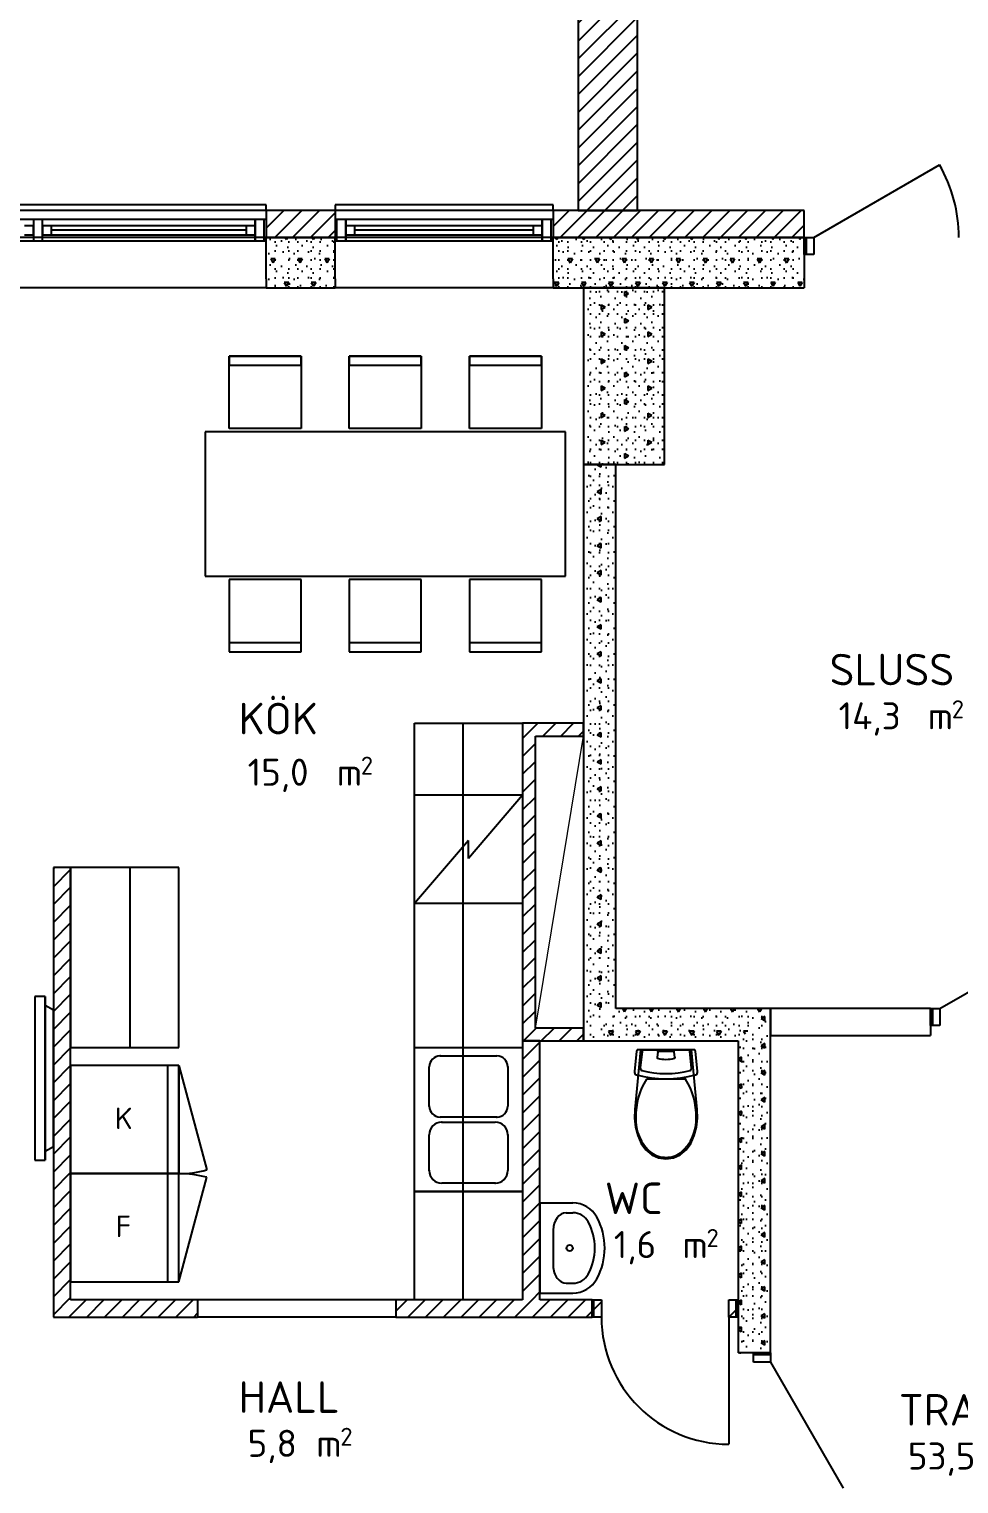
# Model space of a CAD drawing. Header units: metres. Extents: x -0.2 to 76.9, y -5.1 to 21.1.
# Drawn here: x 5.01 to 10.17, y 6.58 to 14.66 of the extents above; entities that cross this region are included whole.
import ezdxf
from ezdxf.enums import TextEntityAlignment as Align

# ---------------------------------------------------------------- set-up
doc = ezdxf.new("R2010")
doc.units = ezdxf.units.M
doc.linetypes.add('DASHED_4', pattern=[7, 4, -3])
for name, color, linetype in [('A-01SB-----', 3, 'Continuous'), ('A-01SC-----', 7, 'Continuous'), ('A-27B------', 7, 'Continuous'), ('A-42-------', 1, 'Continuous'), ('A-46---B---', 1, 'Continuous'), ('A-46---C---', 4, 'DASHED_4'), ('A-A-OVA----', 4, 'Continuous')]:
    doc.layers.add(name, color=color, linetype=linetype)
doc.layers.add('A-27---MH1-', color=8, linetype='Continuous', lineweight=0)
doc.layers.add('A-A-RUA----', color=3, linetype='Continuous', lineweight=0)
doc.styles.add('ISO', font='isocpeur.ttf')
pattern_1 = [(90, (0, 0), (-0.2598076, 0), [0.025, -0.125]), (90, (-0.1299, 0.075), (-0.2598076, 0), [0.025, -0.125]), (150, (0, 0), (0.129904, 0.225), [0.025, -0.125]), (150, (9e-18, 0.15), (0.129904, 0.225), [0.025, -0.125]), (210, (2e-18, 0.025), (-0.129904, 0.225), [0.025, -0.125]), (210, (1e-17, 0.175), (-0.129904, 0.225), [0.025, -0.125]), (90, (-0.025, 2e-18), (-0.05, 0), [0, -0.05, 0, -0.075]), (135, (-0.025, 0.025), (0.03535534, 0.03535534), [0, -0.0375, 0, -0.0625])]
pattern_2 = [(0, (0, 0), (0, 0.6), [])]
pattern_3 = [(180, (0, 0), (0, 0.2598076), [0.025, -0.125]), (180, (-0.075, -0.1299), (0, 0.2598076), [0.025, -0.125]), (240, (0, 0), (-0.225, 0.129904), [0.025, -0.125]), (240, (-0.15, 2e-17), (-0.225, 0.129904), [0.025, -0.125]), (300, (-0.025, 3e-18), (0.225, 0.129904), [0.025, -0.125]), (300, (-0.175, 2e-17), (0.225, 0.129904), [0.025, -0.125]), (180, (-3e-18, -0.025), (0, 0.05), [0, -0.05, 0, -0.075]), (225, (-0.025, -0.025), (-0.03535534, 0.03535534), [0, -0.0375, 0, -0.0625])]
pattern_4 = [(45, (0, 0), (-0.04949747, 0.04949747), [])]

# ---------------------------------------------------------------- blocks, each defined once
blk = doc.blocks.new('SLUSS_012_11', base_point=(9853.9, 10973))
at = {"layer": 'A-A-RUA----', "style": 'ISO'}
for tag, height, p in [('ROOM_NAME', 175, (9451.9, 11188.4)), ('bFrame', 150, (9501.9, 10919.1)), ('DUMMY_377', 150, (9901, 10919.1)), ('DUMMY_378', 100, (10130, 10930.5))]:
    blk.add_attdef(tag, text='', height=height, dxfattribs=at).set_placement(p, align=Align.TOP_LEFT)
blk = doc.blocks.new('TRAPPHUS 1_013_12', base_point=(10592.2, 6864.2))
at = {"layer": 'A-A-RUA----', "style": 'ISO'}
for tag, height, p in [('ROOM_NAME', 175, (9836.2, 7079.5)), ('bFrame', 150, (9886.2, 6810.2)), ('DUMMY_377', 150, (10285.3, 6810.2)), ('DUMMY_378', 100, (10514.3, 6821.7))]:
    blk.add_attdef(tag, text='', height=height, dxfattribs=at).set_placement(p, align=Align.TOP_LEFT)
blk = doc.blocks.new('HALL_01_26', base_point=(6517.3, 6934.7))
at = {"layer": 'A-A-RUA----', "style": 'ISO'}
for tag, height, p in [('ROOM_NAME', 175, (6172.2, 7150)), ('bFrame', 150, (6222.2, 6880.7)), ('DUMMY_377', 150, (6507.5, 6880.7)), ('DUMMY_378', 100, (6736.5, 6892.2))]:
    blk.add_attdef(tag, text='', height=height, dxfattribs=at).set_placement(p, align=Align.TOP_LEFT)
blk = doc.blocks.new('WC_11_27', base_point=(8549.6, 8038))
at = {"layer": 'A-A-RUA----', "style": 'ISO'}
for tag, height, p in [('ROOM_NAME', 175, (8204.5, 8253.4)), ('DUMMY_378', 100, (8768.8, 7995.5)), ('bFrame', 150, (8254.5, 7984.1)), ('DUMMY_377', 150, (8539.8, 7984.1))]:
    blk.add_attdef(tag, text='', height=height, dxfattribs=at).set_placement(p, align=Align.TOP_LEFT)
blk = doc.blocks.new('KÖK_09_28', base_point=(6574.2, 10660.2))
at = {"layer": 'A-A-RUA----', "style": 'ISO'}
for tag, height, p in [('ROOM_NAME', 175, (6172.2, 10916.4)), ('bFrame', 150, (6222.2, 10606.2)), ('DUMMY_377', 150, (6621.3, 10606.2)), ('DUMMY_378', 100, (6850.3, 10617.7))]:
    blk.add_attdef(tag, text='', height=height, dxfattribs=at).set_placement(p, align=Align.TOP_LEFT)

msp = doc.modelspace()

# ---------------------------------------------------------------- hatches: boundary and pattern name
at = {"layer": 'A-01SB-----', "linetype": 'Continuous'}
h = msp.add_hatch(dxfattribs=at)
h.set_pattern_fill('BRANDSÄKRARE', color=256, scale=0.001, style=0, pattern_type=2)
h.set_pattern_definition(pattern_4)
h.paths.add_polyline_path([(7.7481, 10.8029), (7.7481, 9.04), (7.8191, 9.111), (7.8191, 10.7319)])
h = msp.add_hatch(dxfattribs=at)
h.set_pattern_fill('BRANDSÄKRARE', color=256, scale=0.001, style=0, pattern_type=2)
h.set_pattern_definition(pattern_4)
h.paths.add_polyline_path([(7.8191, 10.7319), (8.0862, 10.7319), (8.0862, 10.8029), (7.7481, 10.8029)])
h = msp.add_hatch(dxfattribs=at)
h.set_pattern_fill('BRANDSÄKRARE', color=256, scale=0.001, style=0, pattern_type=2)
h.set_pattern_definition(pattern_4)
h.paths.add_polyline_path([(5.1439, 10.0029), (5.1439, 7.5069), (5.2399, 7.6029), (5.2399, 10.0029)])
h = msp.add_hatch(dxfattribs=at)
h.set_pattern_fill('BRANDSÄKRARE', color=256, scale=0.001, style=0, pattern_type=2)
h.set_pattern_definition(pattern_4)
h.paths.add_polyline_path([(7.7481, 9.04), (8.0862, 9.04), (8.0862, 9.111), (7.8191, 9.111)])
h = msp.add_hatch(dxfattribs=at)
h.set_pattern_fill('BRANDSÄKRARE', color=256, scale=0.001, style=0, pattern_type=2)
h.set_pattern_definition(pattern_4)
h.paths.add_polyline_path([(7.7481, 9.04), (7.7481, 7.6029), (7.8441, 7.6029), (7.8441, 9.04)])
h = msp.add_hatch(dxfattribs=at)
h.set_pattern_fill('BRANDSÄKRARE', color=256, scale=0.001, style=0, pattern_type=2)
h.set_pattern_definition(pattern_4)
h.paths.add_polyline_path([(5.2399, 7.6029), (5.1439, 7.5069), (5.944, 7.5069), (5.944, 7.6029)])
h = msp.add_hatch(dxfattribs=at)
h.set_pattern_fill('BRANDSÄKRARE', color=256, scale=0.001, style=0, pattern_type=2)
h.set_pattern_definition(pattern_4)
h.paths.add_polyline_path([(7.044, 7.6029), (7.044, 7.5069), (8.1341, 7.5069), (8.1341, 7.6029)])
at = {"layer": 'A-01SC-----', "linetype": 'Continuous'}
h = msp.add_hatch(dxfattribs=at)
h.set_pattern_fill('BRANDSÄKRARE', color=256, scale=0.001, style=0, pattern_type=2)
h.set_pattern_definition(pattern_4)
h.paths.add_polyline_path([(8.3862, 13.651), (8.3862, 19.985), (8.0562, 19.985), (8.0562, 13.651)])
h = msp.add_hatch(dxfattribs=at)
h.set_pattern_fill('BRANDSÄKRARE', color=256, scale=0.001, style=0, pattern_type=2)
h.set_pattern_definition(pattern_4)
h.paths.add_polyline_path([(6.3244, 13.65), (6.3244, 13.6), (6.3244, 13.5), (6.7072, 13.5), (6.7072, 13.6), (6.7072, 13.65)])
h = msp.add_hatch(dxfattribs=at)
h.set_pattern_fill('BRANDSÄKRARE', color=256, scale=0.001, style=0, pattern_type=2)
h.set_pattern_definition(pattern_4)
h.paths.add_polyline_path([(7.9172, 13.5), (9.3117, 13.5), (9.3117, 13.65), (7.9172, 13.65), (7.9172, 13.6)])
h = msp.add_hatch(dxfattribs=at)
h.set_pattern_fill('BETONG__STD_', color=256, scale=0.001, style=0, pattern_type=2)
h.set_pattern_definition(pattern_3)
h.paths.add_polyline_path([(6.7072, 13.22), (6.7072, 13.5), (6.3244, 13.5), (6.3244, 13.22)])
h = msp.add_hatch(dxfattribs=at)
h.set_pattern_fill('BETONG__STD_', color=256, scale=0.001, style=0, pattern_type=2)
h.set_pattern_definition(pattern_3)
h.paths.add_polyline_path([(7.9172, 13.22), (9.3117, 13.22), (9.3117, 13.405), (9.3117, 13.5), (7.9172, 13.5)])
at = {"layer": 'A-27B------', "linetype": 'Continuous'}
h = msp.add_hatch(dxfattribs=at)
h.set_pattern_fill('BETONG__STD_', color=256, scale=0.001, style=0, pattern_type=2)
h.set_pattern_definition([(270, (0, 0), (0.2598076, 0), [0.025, -0.125]), (270, (0.1299, -0.075), (0.2598076, 0), [0.025, -0.125]), (330, (0, 0), (0.129904, 0.225), [0.025, -0.125]), (330, (-3e-17, -0.15), (0.129904, 0.225), [0.025, -0.125]), (30, (-5e-18, -0.025), (-0.129904, 0.225), [0.025, -0.125]), (30, (-3e-17, -0.175), (-0.129904, 0.225), [0.025, -0.125]), (270, (0.025, -5e-18), (0.05, 0), [0, -0.05, 0, -0.075]), (315, (0.025, -0.025), (0.03535534, 0.03535534), [0, -0.0375, 0, -0.0625])])
h.paths.add_polyline_path([(8.0862, 13.22), (8.0862, 12.24), (8.5362, 12.24), (8.5362, 13.22)])
h = msp.add_hatch(dxfattribs=at)
h.set_pattern_fill('BETONG__STD_', color=256, scale=0.001, style=0, pattern_type=2)
h.set_pattern_definition(pattern_1)
h.paths.add_polyline_path([(8.0862, 12.24), (8.0862, 9.04), (8.2662, 9.22), (8.2662, 12.24)])
h = msp.add_hatch(dxfattribs=at)
h.set_pattern_fill('BETONG__STD_', color=256, scale=0.001, style=0, pattern_type=2)
h.set_pattern_definition(pattern_3)
h.paths.add_polyline_path([(8.0862, 9.04), (8.9441, 9.04), (9.1241, 9.22), (8.2662, 9.22)])
h = msp.add_hatch(dxfattribs=at)
h.set_pattern_fill('BETONG__STD_', color=256, scale=0.001, style=0, pattern_type=2)
h.set_pattern_definition(pattern_1)
h.paths.add_polyline_path([(8.9441, 9.04), (8.9441, 7.3077), (9.0291, 7.3077), (9.1241, 7.3077), (9.1241, 9.22)])
at = {"layer": 'A-42-------', "linetype": 'Continuous'}
h = msp.add_hatch(dxfattribs=at)
h.set_pattern_fill('FALSAD_PLÅT__LIGGANDE_600', color=256, scale=0.001, style=0, pattern_type=2)
h.set_pattern_definition(pattern_2)
h.paths.add_polyline_path([(9.3117, 13.405), (9.3637, 13.405), (9.3637, 13.5), (9.3117, 13.5)])
h = msp.add_hatch(dxfattribs=at)
h.set_pattern_fill('FALSAD_PLÅT__LIGGANDE_600', color=256, scale=0.001, style=0, pattern_type=2)
h.set_pattern_definition(pattern_2)
h.paths.add_polyline_path([(10.0123, 9.125), (10.0643, 9.125), (10.0643, 9.22), (10.0123, 9.22)])
h = msp.add_hatch(dxfattribs=at)
h.set_pattern_fill('BRANDSÄKRARE', color=256, scale=0.001, style=0, pattern_type=2)
h.set_pattern_definition(pattern_4)
h.paths.add_polyline_path([(8.1861, 7.6029), (8.1341, 7.6029), (8.1341, 7.5069), (8.1861, 7.5069)])
h = msp.add_hatch(dxfattribs=at)
h.set_pattern_fill('BRANDSÄKRARE', color=256, scale=0.001, style=0, pattern_type=2)
h.set_pattern_definition(pattern_4)
h.paths.add_polyline_path([(8.9441, 7.6029), (8.8921, 7.6029), (8.8921, 7.5069), (8.9441, 7.5069)])
h = msp.add_hatch(dxfattribs=at)
h.set_pattern_fill('FALSAD_PLÅT__LIGGANDE_600', color=256, scale=0.001, style=0, pattern_type=2)
h.set_pattern_definition(pattern_2)
h.paths.add_polyline_path([(9.0291, 7.3077), (9.0291, 7.2557), (9.1241, 7.2557), (9.1241, 7.3077)])

# ---------------------------------------------------------------- linework, layer by layer
at = {"layer": 'A-01SB-----'}
for p, q in [((10.0123, 9.22), (10.0123, 9.125)), ((10.0123, 9.125), (10.0123, 9.07)), ((8.1341, 7.5069), (8.1341, 7.6029)), ((8.9441, 7.5069), (8.9441, 7.6029))]:
    msp.add_line(p, q, dxfattribs=at)
at = {"layer": 'A-01SB-----', "flags": 128}
for points in [[(7.7481, 10.8029), (7.7481, 9.04)], [(8.0862, 10.8029), (7.7481, 10.8029)], [(8.0862, 10.7319), (8.0862, 10.8029)], [(7.8191, 9.111), (7.8191, 10.7319)], [(7.8191, 10.7319), (8.0862, 10.7319)], [(5.1439, 10.0029), (5.1439, 7.5069)], [(5.2399, 10.0029), (5.1439, 10.0029)], [(5.2399, 7.6029), (5.2399, 10.0029)], [(10.0123, 9.22), (9.1241, 9.22)], [(9.1241, 9.22), (9.1241, 9.07)], [(8.0862, 9.111), (7.8191, 9.111)], [(8.0862, 9.04), (8.0862, 9.111)], [(9.1241, 9.07), (10.0123, 9.07)], [(7.7481, 9.04), (7.7481, 7.6029)], [(7.8441, 9.04), (7.7481, 9.04)], [(7.7481, 9.04), (8.0862, 9.04)], [(7.8441, 7.6029), (7.8441, 9.04)], [(5.944, 7.6029), (5.2399, 7.6029)], [(7.7481, 7.6029), (7.044, 7.6029)], [(8.1341, 7.6029), (7.8441, 7.6029)], [(5.1439, 7.5069), (5.944, 7.5069)], [(7.044, 7.5069), (8.1341, 7.5069)]]:
    msp.add_lwpolyline(points, dxfattribs=at)
at = {"layer": 'A-01SC-----'}
for p, q in [((6.3244, 13.65), (6.3244, 13.6)), ((6.7072, 13.65), (6.7072, 13.6)), ((7.9172, 13.65), (7.9172, 13.6)), ((6.3244, 13.6), (6.3244, 13.5)), ((6.7072, 13.6), (6.7072, 13.5)), ((7.9172, 13.6), (7.9172, 13.5)), ((9.3117, 13.5), (9.3117, 13.405)), ((9.3117, 13.405), (9.3117, 13.22))]:
    msp.add_line(p, q, dxfattribs=at)
at = {"layer": 'A-01SC-----', "flags": 128}
for points in [[(8.0562, 19.985), (8.0562, 13.651)], [(8.3862, 13.651), (8.3862, 19.985)], [(8.0562, 14.9477), (8.0562, 13.65)], [(8.3862, 13.65), (8.3862, 14.9477)], [(6.7072, 13.65), (6.3244, 13.65)], [(9.3117, 13.65), (7.9172, 13.65)], [(8.0562, 13.651), (8.3862, 13.651)], [(8.0562, 13.65), (8.3862, 13.65)], [(6.7072, 13.5), (6.3244, 13.5)], [(6.3244, 13.5), (6.7072, 13.5)], [(9.3117, 13.5), (7.9172, 13.5)], [(7.9172, 13.5), (9.3117, 13.5)], [(6.3244, 13.22), (6.7072, 13.22)], [(7.9172, 13.22), (9.3117, 13.22)]]:
    msp.add_lwpolyline(points, dxfattribs=at)
at = {"layer": 'A-27---MH1-'}
msp.add_line((7.8191, 9.111), (8.0862, 10.7319), dxfattribs=at)
at = {"layer": 'A-27B------'}
for p, q in [((9.0291, 7.3077), (8.9441, 7.3077)), ((9.1241, 7.3077), (9.0291, 7.3077))]:
    msp.add_line(p, q, dxfattribs=at)
at = {"layer": 'A-27B------', "flags": 128}
for points in [[(8.0862, 13.22), (8.0862, 12.24)], [(8.5362, 13.22), (8.0862, 13.22)], [(8.5362, 12.24), (8.5362, 13.22)], [(8.0862, 12.24), (8.5362, 12.24)], [(8.0862, 12.24), (8.0862, 9.04)], [(8.2662, 12.24), (8.0862, 12.24)], [(8.2662, 9.22), (8.2662, 12.24)], [(9.1241, 9.22), (8.2662, 9.22)], [(9.1241, 7.3077), (9.1241, 9.22)], [(8.0862, 9.04), (8.9441, 9.04)], [(8.9441, 9.04), (8.9441, 7.3077)]]:
    msp.add_lwpolyline(points, dxfattribs=at)
at = {"layer": 'A-42-------'}
for p, q in [((9.3637, 13.5), (10.0617, 13.903)), ((6.3244, 13.68), (3.8144, 13.68)), ((6.3244, 13.65), (3.8144, 13.65)), ((6.3244, 13.65), (6.3244, 13.68)), ((7.9172, 13.68), (6.7072, 13.68)), ((6.7072, 13.68), (6.7072, 13.65)), ((7.9172, 13.65), (6.7072, 13.65)), ((7.9172, 13.65), (7.9172, 13.68)), ((9.3117, 13.5), (9.3117, 13.65)), ((6.2644, 13.6), (3.8744, 13.6)), ((5.0844, 13.6), (5.0344, 13.6)), ((5.0344, 13.6), (5.0344, 13.48)), ((5.0844, 13.48), (5.0844, 13.6)), ((6.2644, 13.515), (6.2644, 13.6)), ((6.3244, 13.6), (6.2644, 13.6)), ((6.2644, 13.6), (6.2644, 13.515)), ((6.3144, 13.48), (6.3144, 13.6)), ((6.3244, 13.6), (6.3244, 13.5)), ((6.7672, 13.6), (6.7072, 13.6)), ((6.7072, 13.6), (6.7072, 13.5)), ((6.7172, 13.48), (6.7172, 13.6)), ((7.8572, 13.6), (6.7672, 13.6)), ((6.7672, 13.6), (6.7672, 13.515)), ((6.7672, 13.515), (6.7672, 13.6)), ((7.8572, 13.515), (7.8572, 13.6)), ((7.9172, 13.6), (7.8572, 13.6)), ((7.8572, 13.6), (7.8572, 13.515)), ((7.9072, 13.48), (7.9072, 13.6)), ((7.9172, 13.6), (7.9172, 13.5)), ((6.3244, 13.5), (3.8144, 13.5)), ((6.3244, 13.5), (3.8144, 13.5)), ((5.0344, 13.565), (4.9844, 13.565)), ((4.9844, 13.515), (5.0344, 13.515)), ((5.0344, 13.515), (5.0344, 13.565)), ((5.1344, 13.565), (5.0844, 13.565)), ((5.0844, 13.565), (5.0844, 13.515)), ((5.0844, 13.515), (5.1344, 13.515)), ((6.2144, 13.565), (5.1344, 13.565)), ((5.1344, 13.515), (5.1344, 13.565)), ((6.2144, 13.54), (5.1344, 13.54)), ((5.1344, 13.515), (6.2144, 13.515)), ((6.2644, 13.565), (6.2144, 13.565)), ((6.2144, 13.565), (6.2144, 13.515)), ((6.2144, 13.515), (6.2644, 13.515)), ((6.2644, 13.515), (6.2644, 13.565)), ((6.2644, 13.48), (6.2644, 13.515)), ((6.2644, 13.515), (6.2644, 13.48)), ((6.3244, 13.27), (6.3244, 13.5)), ((6.7072, 13.27), (6.7072, 13.5)), ((7.9172, 13.5), (6.7072, 13.5)), ((7.9172, 13.5), (6.7072, 13.5)), ((6.8172, 13.565), (6.7672, 13.565)), ((6.7672, 13.565), (6.7672, 13.515)), ((6.7672, 13.515), (6.7672, 13.48)), ((6.7672, 13.48), (6.7672, 13.515)), ((6.7672, 13.515), (6.8172, 13.515)), ((7.8072, 13.565), (6.8172, 13.565)), ((6.8172, 13.515), (6.8172, 13.565)), ((7.8072, 13.54), (6.8172, 13.54)), ((6.8172, 13.515), (7.8072, 13.515)), ((7.8572, 13.565), (7.8072, 13.565)), ((7.8072, 13.565), (7.8072, 13.515)), ((7.8072, 13.515), (7.8572, 13.515)), ((7.8572, 13.515), (7.8572, 13.565)), ((7.8572, 13.48), (7.8572, 13.515)), ((7.8572, 13.515), (7.8572, 13.48)), ((7.9172, 13.27), (7.9172, 13.5)), ((9.3117, 13.405), (9.3117, 13.5)), ((9.3117, 13.5), (9.3637, 13.5)), ((9.3117, 13.5), (9.3117, 13.405)), ((9.3217, 13.5), (9.3217, 13.405)), ((9.3637, 13.5), (9.3637, 13.405)), ((3.8744, 13.48), (6.2644, 13.48)), ((5.0344, 13.48), (5.0844, 13.48)), ((6.2644, 13.48), (6.3244, 13.48)), ((6.7072, 13.48), (6.7672, 13.48)), ((6.7672, 13.48), (7.8572, 13.48)), ((7.8572, 13.48), (7.9172, 13.48)), ((9.3637, 13.405), (9.3117, 13.405)), ((6.3244, 13.27), (6.3244, 13.22)), ((6.7072, 13.27), (6.7072, 13.22)), ((7.9172, 13.27), (7.9172, 13.22)), ((6.3244, 13.22), (3.8144, 13.22)), ((7.9172, 13.22), (6.7072, 13.22)), ((10.0643, 9.22), (10.7623, 9.623)), ((10.0123, 9.125), (10.0123, 9.22)), ((10.0123, 9.22), (10.0643, 9.22)), ((10.0123, 9.22), (10.0123, 9.125)), ((10.0223, 9.22), (10.0223, 9.125)), ((10.0643, 9.22), (10.0643, 9.125)), ((10.0643, 9.125), (10.0123, 9.125)), ((5.944, 7.6029), (5.944, 7.5069)), ((7.044, 7.6029), (5.944, 7.6029)), ((7.044, 7.6029), (7.044, 7.5069)), ((8.1341, 7.5069), (8.1341, 7.6029)), ((8.1341, 7.6029), (8.1861, 7.6029)), ((8.1341, 7.5069), (8.1341, 7.6029)), ((8.1441, 7.5069), (8.1441, 7.6029)), ((8.1861, 7.6029), (8.1861, 7.5069)), ((8.8921, 7.5069), (8.8921, 7.6029)), ((8.8921, 7.6029), (8.9441, 7.6029)), ((8.9341, 7.5069), (8.9341, 7.6029)), ((8.9441, 7.6029), (8.9441, 7.5069)), ((8.9441, 7.5069), (8.9441, 7.6029)), ((7.044, 7.5069), (5.944, 7.5069)), ((8.1861, 7.5069), (8.1341, 7.5069)), ((8.9441, 7.5069), (8.8921, 7.5069)), ((8.8921, 7.5069), (8.8921, 6.8009)), ((9.0291, 7.3077), (9.1241, 7.3077)), ((9.0291, 7.2557), (9.0291, 7.3077)), ((9.1241, 7.3077), (9.0291, 7.3077)), ((9.1241, 7.2977), (9.0291, 7.2977)), ((9.1241, 7.3077), (9.1241, 7.2557)), ((9.1241, 7.2557), (9.0291, 7.2557)), ((9.1241, 7.2557), (9.5271, 6.5577))]:
    msp.add_line(p, q, dxfattribs=at)
for centre, radius, start, end in [((9.3637, 13.5), 0.806, 0, 30), ((8.8921, 7.5069), 0.706, 180, 270)]:
    msp.add_arc(centre, radius, start, end, dxfattribs=at)
at = {"layer": 'A-46---B---'}
for p, q in [((7.1481, 10.8029), (7.7481, 10.8029)), ((7.1481, 7.6029), (7.1481, 10.8029)), ((7.4181, 7.6029), (7.4181, 10.8029)), ((7.4181, 10.8029), (7.7481, 10.8029)), ((7.7481, 10.8029), (7.7481, 7.6029)), ((7.7481, 10.8029), (7.7481, 7.6029)), ((7.7481, 10.8029), (7.7481, 7.6029)), ((7.7481, 10.4029), (7.1481, 10.4029)), ((7.7481, 10.4029), (7.4481, 10.0529)), ((7.4481, 10.1529), (7.1481, 9.8029)), ((7.4481, 10.0529), (7.4481, 10.1529)), ((5.8399, 10.0029), (5.2399, 10.0029)), ((5.2399, 10.0029), (5.2399, 9.0029)), ((5.5699, 10.0029), (5.2399, 10.0029)), ((5.2399, 10.0029), (5.2399, 9.0029)), ((5.2399, 10.0029), (5.2399, 9.0029)), ((5.5699, 9.0029), (5.5699, 10.0029)), ((5.8399, 9.0029), (5.8399, 10.0029)), ((7.7481, 9.8029), (7.1481, 9.8029)), ((5.2399, 9.0029), (5.8399, 9.0029)), ((5.2399, 9.0029), (5.5699, 9.0029)), ((7.1481, 8.2029), (7.1481, 9.0029)), ((7.1481, 9.0029), (7.7481, 9.0029)), ((7.1481, 9.0029), (7.7481, 9.0029)), ((7.7481, 9.0029), (7.7481, 8.2029)), ((8.3808, 8.9826), (8.3692, 8.8703)), ((8.4031, 8.99), (8.3707, 8.6588)), ((8.3815, 8.9855), (8.3808, 8.9826)), ((8.383, 8.9879), (8.3815, 8.9855)), ((8.385, 8.9895), (8.383, 8.9879)), ((8.3872, 8.99), (8.385, 8.9895)), ((8.7009, 8.99), (8.3872, 8.99)), ((8.411, 8.9805), (8.4016, 8.8904)), ((8.685, 8.99), (8.4031, 8.99)), ((8.6718, 8.9879), (8.4163, 8.9879)), ((8.4984, 8.9792), (8.4952, 8.9483)), ((8.5875, 8.9817), (8.5006, 8.9817)), ((8.5929, 8.9483), (8.5897, 8.9792)), ((8.6865, 8.8904), (8.6772, 8.9805)), ((8.7174, 8.6588), (8.685, 8.99)), ((8.7032, 8.9895), (8.7009, 8.99)), ((8.7052, 8.9879), (8.7032, 8.9895)), ((8.7066, 8.9855), (8.7052, 8.9879)), ((8.7073, 8.9826), (8.7066, 8.9855)), ((8.719, 8.8703), (8.7073, 8.9826)), ((5.8399, 8.9029), (5.2399, 8.9029)), ((5.2399, 8.9029), (5.2399, 8.3029)), ((5.2399, 8.3029), (5.2399, 8.9029)), ((5.7799, 8.3029), (5.7799, 8.9029)), ((5.8399, 8.3029), (5.8399, 8.9029)), ((5.8399, 8.9029), (5.8399, 8.3029)), ((5.8399, 8.9029), (5.9952, 8.3233)), ((7.2301, 8.6769), (7.2301, 8.8959)), ((7.2901, 8.9559), (7.6061, 8.9559)), ((7.6661, 8.8959), (7.6661, 8.6769)), ((8.3692, 8.8703), (8.3694, 8.8639)), ((8.3694, 8.8639), (8.3715, 8.8581)), ((8.3715, 8.8581), (8.375, 8.8536)), ((8.375, 8.8536), (8.3795, 8.8513)), ((8.3795, 8.8513), (8.4203, 8.842)), ((8.4203, 8.842), (8.4614, 8.8354)), ((8.5441, 8.8264), (8.4351, 8.8264)), ((8.4614, 8.8354), (8.5027, 8.8314)), ((8.5027, 8.8314), (8.5441, 8.83)), ((8.5441, 8.83), (8.5854, 8.8314)), ((8.653, 8.8264), (8.5441, 8.8264)), ((8.5854, 8.8314), (8.6267, 8.8354)), ((8.6267, 8.8354), (8.6678, 8.842)), ((8.6678, 8.842), (8.7086, 8.8513)), ((8.7086, 8.8513), (8.7131, 8.8536)), ((8.7131, 8.8536), (8.7167, 8.8581)), ((8.7167, 8.8581), (8.7187, 8.8639)), ((8.7187, 8.8639), (8.719, 8.8703)), ((8.3707, 8.6588), (8.3692, 8.6099)), ((8.719, 8.6099), (8.7174, 8.6588)), ((7.6061, 8.6169), (7.2901, 8.6169)), ((7.3001, 8.5889), (7.5961, 8.5889)), ((8.3692, 8.6099), (8.3746, 8.5614)), ((8.3746, 8.5614), (8.387, 8.5143)), ((8.7011, 8.5143), (8.7135, 8.5614)), ((8.7135, 8.5614), (8.719, 8.6099)), ((7.2301, 8.3199), (7.2301, 8.5189)), ((7.6661, 8.5189), (7.6661, 8.3199)), ((8.387, 8.5143), (8.4061, 8.47)), ((8.6821, 8.47), (8.7011, 8.5143)), ((8.4061, 8.47), (8.4317, 8.4348)), ((8.4317, 8.4348), (8.4647, 8.4079)), ((8.4647, 8.4079), (8.503, 8.3909)), ((8.5851, 8.3909), (8.6234, 8.4079)), ((8.6234, 8.4079), (8.6565, 8.4348)), ((8.6251, 8.4185), (8.6251, 8.4185)), ((8.6565, 8.4348), (8.6821, 8.47)), ((8.503, 8.3909), (8.5441, 8.385)), ((8.5441, 8.3932), (8.5441, 8.3932)), ((8.5441, 8.385), (8.5851, 8.3909)), ((5.8399, 8.3029), (5.2399, 8.3029)), ((5.2399, 8.3029), (5.2399, 7.7029)), ((5.2399, 8.3029), (5.8399, 8.3029)), ((5.2399, 8.3029), (5.2399, 7.7029)), ((5.7799, 7.7029), (5.7799, 8.3029)), ((5.8399, 7.7029), (5.8399, 8.3029)), ((5.8399, 7.7029), (5.8399, 8.3029)), ((5.8399, 7.7029), (5.9952, 8.2824)), ((7.5961, 8.2499), (7.3001, 8.2499)), ((7.7481, 8.2029), (7.1481, 8.2029)), ((7.1481, 8.2029), (7.7481, 8.2029)), ((7.8441, 8.14), (8.0273, 8.14)), ((7.8441, 8.14), (7.8441, 7.64)), ((7.9907, 8.0857), (8.0273, 8.0857)), ((7.9179, 7.989), (7.9179, 7.791)), ((7.9179, 7.791), (7.9179, 7.791)), ((5.2399, 7.7029), (5.8399, 7.7029)), ((7.9907, 7.6943), (8.0273, 7.6943)), ((7.7481, 7.6029), (7.1481, 7.6029)), ((7.7481, 7.6029), (7.4181, 7.6029)), ((7.8441, 7.64), (8.0273, 7.64))]:
    msp.add_line(p, q, dxfattribs=at)
msp.add_circle((8.0098, 7.89), 0.0175, dxfattribs=at)
for centre, radius, start, end in [((7.2901, 8.8959), 0.06, 90, 180), ((7.6061, 8.8959), 0.06, 0, 90), ((7.2901, 8.6769), 0.06, 180, 270), ((7.6061, 8.6769), 0.06, 270, 0), ((7.3001, 8.5189), 0.07, 90, 180), ((7.5961, 8.5189), 0.07, 0, 90), ((5.8399, 8.9029), 0.6, 270, 285), ((7.3001, 8.3199), 0.07, 180, 270), ((7.5961, 8.3199), 0.07, 270, 0), ((5.8399, 7.7029), 0.6, 75, 90)]:
    msp.add_arc(centre, radius, start, end, dxfattribs=at)
for centre, major_axis, ratio, start_param, end_param in [((8.4164, 8.9807), (0, 0.00715), 0.758764, 0.013419, 1.599332), ((8.5006, 8.9788), (0, 0.00292), 0.758764, 0.000177, 1.434827), ((8.5875, 8.9788), (0, 0.00292), 0.758764, 4.848359, 6.283009), ((8.6717, 8.9807), (0, 0.00715), 0.758764, 4.683853, 6.269766), ((8.4116, 8.8882), (0, 0.0133), 0.758764, 1.40788, 3.008), ((8.4988, 8.9476), (0, 0.00479), 0.758764, 1.42881, 2.794205), ((8.5441, 9.2603), (0, 0.323), 0.758764, 2.950718, 3.332467), ((8.5893, 8.9476), (0, 0.00479), 0.758764, 3.488981, 4.854376), ((8.6766, 8.8882), (0, 0.0133), 0.758764, 3.275185, 4.875305), ((8.8022, 8.6233), (0.4253, 0), 0.945902, 2.612188, 3.165208), ((8.5441, 9.7881), (0, 0.9299), 0.758764, 2.950724, 3.332462), ((8.286, 8.6233), (0.4253, 0), 0.945902, 6.259569, 6.81259), ((8.6335, 8.6002), (0.2569, 0), 0.945902, 3.085861, 3.98645), ((8.4546, 8.6002), (0.2569, 0), 0.945902, 5.438328, 6.338917), ((8.5449, 8.5242), (0.1385, 0), 0.945902, 4.079884, 4.706528), ((8.5433, 8.5242), (0.1385, 0), 0.945902, 4.71825, 5.344894), ((7.9907, 7.989), (0, 0.0966), 0.753288, 0, 1.570796), ((8.0273, 7.989), (0.1515, 0), 0.996377, 0.496975, 1.570796), ((8.0273, 7.989), (0.097, 0), 0.996377, 0.496975, 1.570796), ((7.8441, 7.89), (0.3055, 0), 0.996377, 5.78621, 6.78016), ((7.8441, 7.89), (0.36, 0), 0.996377, 5.78621, 6.78016), ((7.9907, 7.791), (0, 0.0966), 0.753288, 1.570796, 3.141593), ((8.0273, 7.791), (0.097, 0), 0.996377, 4.712389, 5.78621), ((8.0273, 7.791), (0.1515, 0), 0.996377, 4.712389, 5.78621)]:
    msp.add_ellipse(centre, major_axis=major_axis, ratio=ratio, start_param=start_param, end_param=end_param, dxfattribs=at)
for p in [(8.411, 8.9805), (8.4984, 8.9792), (8.5875, 8.9817), (8.6718, 8.9879), (7.2901, 8.9559), (7.6661, 8.8959), (8.4976, 8.9431), (8.5906, 8.9431), (8.5929, 8.9483), (8.6865, 8.8904), (8.4102, 8.875), (8.653, 8.8264), (8.6779, 8.875), (7.2301, 8.6769), (7.3001, 8.5889), (7.6061, 8.6169), (8.377, 8.6138), (8.7111, 8.6138), (7.6661, 8.5189), (8.463, 8.4185), (7.2301, 8.3199), (7.5961, 8.2499)]:
    msp.add_point(p, dxfattribs=at)
at = {"layer": 'A-46---C---'}
for p, q in [((6.1196, 12.44), (6.1196, 12.84)), ((6.1196, 12.84), (6.5196, 12.84)), ((6.1196, 12.84), (6.1196, 12.79)), ((6.5196, 12.84), (6.1196, 12.84)), ((6.1196, 12.79), (6.5196, 12.79)), ((6.5196, 12.84), (6.5196, 12.44)), ((6.5196, 12.79), (6.5196, 12.84)), ((6.7862, 12.44), (6.7862, 12.84)), ((6.7862, 12.84), (7.1862, 12.84)), ((6.7862, 12.84), (6.7862, 12.79)), ((7.1862, 12.84), (6.7862, 12.84)), ((6.7862, 12.79), (7.1862, 12.79)), ((7.1862, 12.84), (7.1862, 12.44)), ((7.1862, 12.79), (7.1862, 12.84)), ((7.4529, 12.44), (7.4529, 12.84)), ((7.4529, 12.84), (7.8529, 12.84)), ((7.4529, 12.84), (7.4529, 12.79)), ((7.8529, 12.84), (7.4529, 12.84)), ((7.4529, 12.79), (7.8529, 12.79)), ((7.8529, 12.84), (7.8529, 12.44)), ((7.8529, 12.79), (7.8529, 12.84)), ((6.5196, 12.44), (6.1196, 12.44)), ((7.1862, 12.44), (6.7862, 12.44)), ((7.8529, 12.44), (7.4529, 12.44)), ((5.9862, 12.42), (5.9862, 11.62)), ((7.9862, 12.42), (5.9862, 12.42)), ((7.9862, 11.62), (7.9862, 12.42)), ((5.9862, 11.62), (7.9862, 11.62)), ((6.1196, 11.6), (6.1196, 11.2)), ((6.5196, 11.6), (6.1196, 11.6)), ((6.5196, 11.2), (6.5196, 11.6)), ((6.7862, 11.6), (6.7862, 11.2)), ((7.1862, 11.6), (6.7862, 11.6)), ((7.1862, 11.2), (7.1862, 11.6)), ((7.4529, 11.6), (7.4529, 11.2)), ((7.8529, 11.6), (7.4529, 11.6)), ((7.8529, 11.2), (7.8529, 11.6)), ((6.1196, 11.25), (6.1196, 11.2)), ((6.5196, 11.25), (6.1196, 11.25)), ((6.5196, 11.2), (6.5196, 11.25)), ((6.7862, 11.25), (6.7862, 11.2)), ((7.1862, 11.25), (6.7862, 11.25)), ((7.1862, 11.2), (7.1862, 11.25)), ((7.4529, 11.25), (7.4529, 11.2)), ((7.8529, 11.25), (7.4529, 11.25)), ((7.8529, 11.2), (7.8529, 11.25)), ((6.1196, 11.2), (6.5196, 11.2)), ((6.1196, 11.2), (6.5196, 11.2)), ((6.7862, 11.2), (7.1862, 11.2)), ((6.7862, 11.2), (7.1862, 11.2)), ((7.4529, 11.2), (7.8529, 11.2)), ((7.4529, 11.2), (7.8529, 11.2)), ((5.0411, 9.2855), (5.0411, 8.377)), ((5.0992, 9.2855), (5.0411, 9.2855)), ((5.0992, 9.2355), (5.0992, 9.2855)), ((5.0992, 9.2855), (5.0992, 8.377)), ((5.1439, 9.2097), (5.0992, 9.2355)), ((5.0992, 8.427), (5.0992, 9.2355)), ((5.1439, 8.4531), (5.1439, 9.2097)), ((5.0992, 8.427), (5.1439, 8.4531)), ((5.0992, 8.377), (5.0992, 8.427)), ((5.0411, 8.377), (5.0992, 8.377))]:
    msp.add_line(p, q, dxfattribs=at)

# ---------------------------------------------------------------- block references
at = {"layer": 'A-A-OVA----'}
ref = msp.add_blockref('SLUSS_012_11', (9.8539, 10.973), dxfattribs=dict(at, xscale=0.001, yscale=0.001, zscale=0.001))
ref.add_attrib('ROOM_NAME', 'SLUSS', dxfattribs={"layer": 'A-A-RUA----', "color": 7, "height": 0.175, "style": 'ISO'}).set_placement((9.4519, 11.1884), align=Align.TOP_LEFT)
ref.add_attrib('bFrame', '14,3', dxfattribs={"layer": 'A-A-RUA----', "color": 7, "height": 0.15, "style": 'ISO'}).set_placement((9.5019, 10.9191), align=Align.TOP_LEFT)
ref.add_attrib('DUMMY_377', ' m', dxfattribs={"layer": 'A-A-RUA----', "color": 7, "height": 0.15, "style": 'ISO'}).set_placement((9.901, 10.9191), align=Align.TOP_LEFT)
ref.add_attrib('DUMMY_378', '2', dxfattribs={"layer": 'A-A-RUA----', "color": 7, "height": 0.1, "style": 'ISO'}).set_placement((10.13, 10.9305), align=Align.TOP_LEFT)
ref = msp.add_blockref('TRAPPHUS 1_013_12', (10.5922, 6.8642), dxfattribs=dict(at, xscale=0.001, yscale=0.001, zscale=0.001))
ref.add_attrib('ROOM_NAME', 'TRAPPHUS 1', dxfattribs={"layer": 'A-A-RUA----', "color": 7, "height": 0.175, "style": 'ISO'}).set_placement((9.8362, 7.0795), align=Align.TOP_LEFT)
ref.add_attrib('bFrame', '53,5', dxfattribs={"layer": 'A-A-RUA----', "color": 7, "height": 0.15, "style": 'ISO'}).set_placement((9.8862, 6.8102), align=Align.TOP_LEFT)
ref.add_attrib('DUMMY_377', ' m', dxfattribs={"layer": 'A-A-RUA----', "color": 7, "height": 0.15, "style": 'ISO'}).set_placement((10.2853, 6.8102), align=Align.TOP_LEFT)
ref.add_attrib('DUMMY_378', '2', dxfattribs={"layer": 'A-A-RUA----', "color": 7, "height": 0.1, "style": 'ISO'}).set_placement((10.5143, 6.8217), align=Align.TOP_LEFT)
at = {"layer": 'A-A-RUA----'}
ref = msp.add_blockref('KÖK_09_28', (6.5742, 10.6602), dxfattribs=dict(at, xscale=0.001, yscale=0.001, zscale=0.001))
ref.add_attrib('ROOM_NAME', 'KÖK', dxfattribs={"color": 7, "height": 0.175, "style": 'ISO'}).set_placement((6.1722, 10.9164), align=Align.TOP_LEFT)
ref.add_attrib('bFrame', '15,0', dxfattribs={"color": 7, "height": 0.15, "style": 'ISO'}).set_placement((6.2222, 10.6062), align=Align.TOP_LEFT)
ref.add_attrib('DUMMY_377', ' m', dxfattribs={"color": 7, "height": 0.15, "style": 'ISO'}).set_placement((6.6213, 10.6062), align=Align.TOP_LEFT)
ref.add_attrib('DUMMY_378', '2', dxfattribs={"color": 7, "height": 0.1, "style": 'ISO'}).set_placement((6.8503, 10.6177), align=Align.TOP_LEFT)
ref = msp.add_blockref('WC_11_27', (8.5496, 8.038), dxfattribs=dict(at, xscale=0.001, yscale=0.001, zscale=0.001))
ref.add_attrib('ROOM_NAME', 'WC', dxfattribs={"color": 7, "height": 0.175, "style": 'ISO'}).set_placement((8.2045, 8.2534), align=Align.TOP_LEFT)
ref.add_attrib('bFrame', '1,6', dxfattribs={"color": 7, "height": 0.15, "style": 'ISO'}).set_placement((8.2545, 7.9841), align=Align.TOP_LEFT)
ref.add_attrib('DUMMY_377', ' m', dxfattribs={"color": 7, "height": 0.15, "style": 'ISO'}).set_placement((8.5398, 7.9841), align=Align.TOP_LEFT)
ref.add_attrib('DUMMY_378', '2', dxfattribs={"color": 7, "height": 0.1, "style": 'ISO'}).set_placement((8.7688, 7.9955), align=Align.TOP_LEFT)
ref = msp.add_blockref('HALL_01_26', (6.5173, 6.9347), dxfattribs=dict(at, xscale=0.001, yscale=0.001, zscale=0.001))
ref.add_attrib('ROOM_NAME', 'HALL', dxfattribs={"color": 7, "height": 0.175, "style": 'ISO'}).set_placement((6.1722, 7.15), align=Align.TOP_LEFT)
ref.add_attrib('bFrame', '5,8', dxfattribs={"color": 7, "height": 0.15, "style": 'ISO'}).set_placement((6.2222, 6.8807), align=Align.TOP_LEFT)
ref.add_attrib('DUMMY_377', ' m', dxfattribs={"color": 7, "height": 0.15, "style": 'ISO'}).set_placement((6.5075, 6.8807), align=Align.TOP_LEFT)
ref.add_attrib('DUMMY_378', '2', dxfattribs={"color": 7, "height": 0.1, "style": 'ISO'}).set_placement((6.7365, 6.8922), align=Align.TOP_LEFT)

# ---------------------------------------------------------------- texts
at = {"layer": 'A-46---B---', "char_height": 0.12, "attachment_point": 4, "style": 'ISO'}
for s, insert in [('\\A1;{\\fISOCPEUR|b0|i0|c0|p34;K}', (5.4851, 8.6097)), ('\\A1;{\\fISOCPEUR|b0|i0|c0|p34;F}', (5.4894, 8.0097))]:
    msp.add_mtext(s, dxfattribs=dict(at, insert=insert))

doc.saveas('drawing.dxf')
